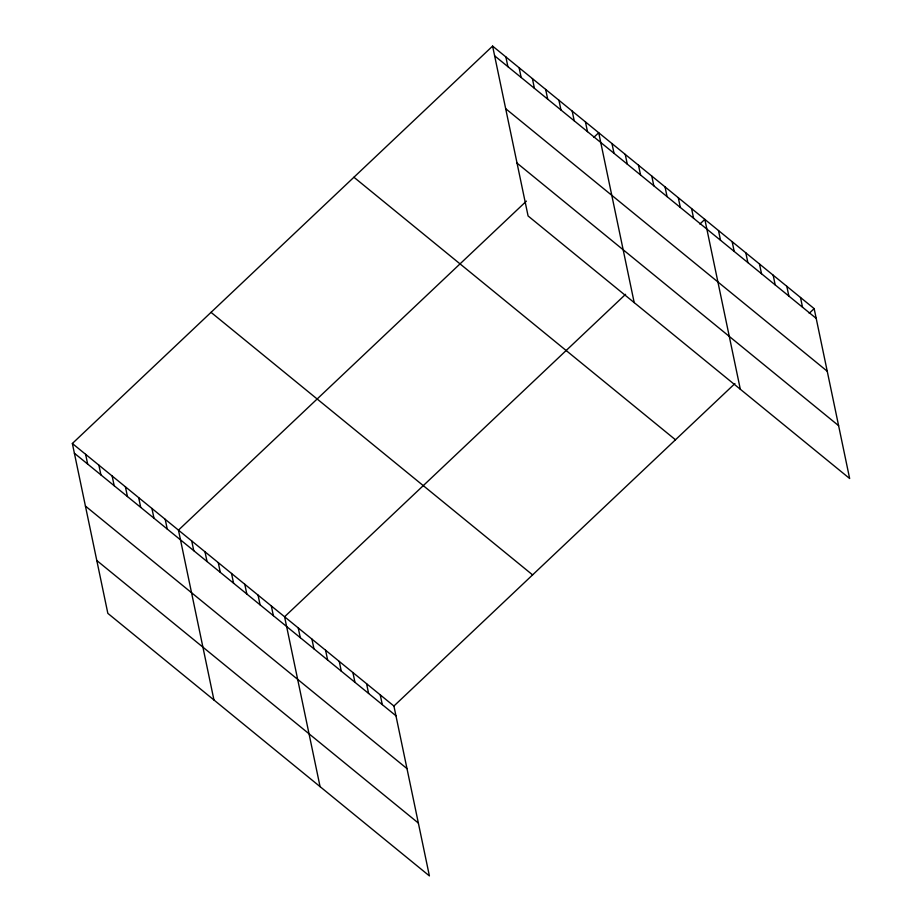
<?xml version="1.0" encoding="UTF-8"?>
<svg xmlns="http://www.w3.org/2000/svg" width="922" height="922" viewBox="0 0 922 922"><rect width="100%" height="100%" fill="white"/><g stroke="black" fill="none" stroke-linecap="round" stroke-linejoin="round"><path stroke-width="1.38" d="M72.354 443.494L393.913 706.033L429.398 875.9L107.839 613.361L72.354 443.494L492.602 46.1L814.161 308.64L849.646 478.506L528.087 215.967L492.602 46.1M526.404 201.123L178.465 530.127L213.95 699.994M593.768 137.424L598.712 132.733L634.198 302.6M625.589 294.314L284.587 616.772L320.072 786.639M699.879 224.058L704.834 219.378L740.32 389.245M393.913 706.033L734.915 383.575M809.205 313.319L814.161 308.64M494.641 55.839L816.189 318.378M505.671 108.681L827.23 371.22M517.046 163.125L838.605 425.664M353.921 177.243L675.48 439.782M211.034 312.351L532.593 574.89M74.394 453.232L395.941 715.772M85.423 506.074L406.982 768.614M96.798 560.518L418.358 823.058M800.492 297.483L802.532 307.222M786.823 286.327L788.863 296.066M773.166 275.171L775.195 284.91M759.498 264.003L761.526 273.753M745.829 252.847L747.869 262.597M732.16 241.691L734.2 251.429M718.492 230.535L720.531 240.273M691.569 208.545L693.598 218.284M678.304 197.711L680.332 207.462M665.039 186.889L667.067 196.628M651.773 176.056L653.813 185.795M638.508 165.222L640.548 174.973M625.243 154.4L627.283 164.139M611.978 143.567L614.017 153.306M585.447 121.911L587.487 131.65M572.182 111.078L574.222 120.817M558.928 100.244L560.956 109.995M545.663 89.422L547.691 99.161M532.397 78.589L534.426 88.328M519.132 67.755L521.161 77.506M505.867 56.934L507.895 66.672M380.244 694.877L382.284 704.615M366.576 683.721L368.616 693.459M352.919 672.564L354.947 682.303M339.25 661.397L341.278 671.147M325.581 650.241L327.621 659.991M311.913 639.084L313.953 648.823M298.244 627.928L300.284 637.667M271.322 605.938L273.35 615.677M258.056 595.105L260.085 604.855M244.791 584.283L246.819 594.022M231.526 573.449L233.566 583.188M218.26 562.616L220.3 572.366M204.995 551.794L207.035 561.533M191.73 540.96L193.77 550.699M165.199 519.305L167.239 529.044M151.934 508.471L153.974 518.21M138.68 497.638L140.709 507.388M125.415 486.816L127.443 496.555M112.15 475.983L114.178 485.721M98.885 465.149L100.913 474.899M85.619 454.327L87.648 464.066"/></g></svg>
